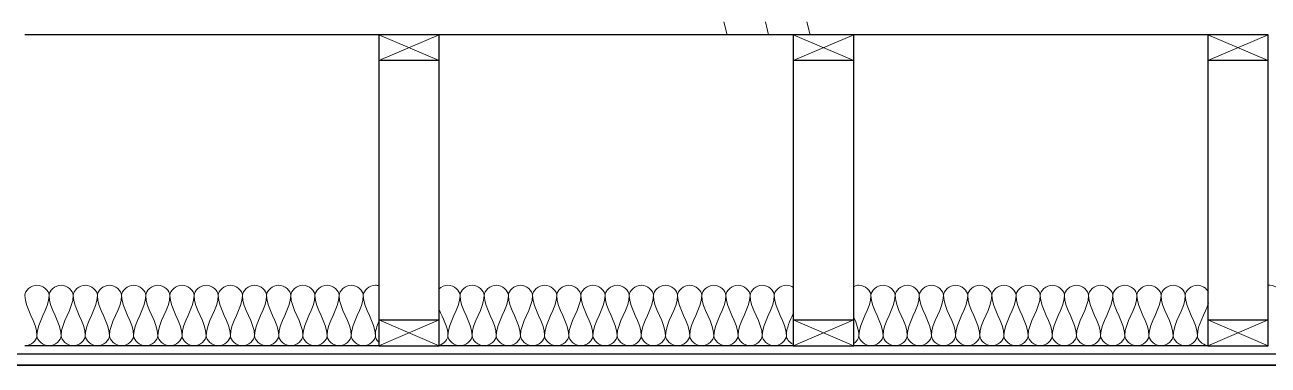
# Model space of a CAD drawing. Header units: inches. Extents: x 6 to 8416, y -388 to 6104.
# Drawn here: x 2813.2 to 2885.2, y 5583.9 to 5603.6 of the extents above; entities that cross this region are included whole.
import ezdxf

# ---------------------------------------------------------------- set-up
doc = ezdxf.new("R2010")
doc.units = ezdxf.units.IN
doc.header["$MEASUREMENT"] = 0
for name, color, linetype, lineweight in [('A-DETL', 90, 'Continuous', 13), ('A-DETL-GENF', 92, 'Continuous', 13), ('A-FLOR', 192, 'Continuous', 18), ('A-FLOR-MCUT', 51, 'Continuous', 25), ('A-FLOR-PATT', 8, 'Continuous', 35)]:
    doc.layers.add(name, color=color, linetype=linetype, lineweight=lineweight)

# ---------------------------------------------------------------- blocks, each defined once
blk = doc.blocks.new('06 Nominal Cut Lumber-Section-AM1 - 2x4 Section-9046868-WALL SECTION - GARAGE')
at = {"layer": 'A-DETL-GENF', "lineweight": 25}
for p, q in [((2.189, 5475.125), (-1.311, 5475.125)), ((-1.311, 5475.125), (-1.311, 5473.625)), ((2.189, 5473.625), (2.189, 5475.125))]:
    blk.add_line(p, q, dxfattribs=at)
at = {"layer": 'A-DETL-GENF'}
for p, q in [((-1.311, 5473.625), (2.189, 5475.125)), ((-1.311, 5475.125), (2.189, 5473.625))]:
    blk.add_line(p, q, dxfattribs=at)
blk = doc.blocks.new('06 Nominal Cut Lumber-Section-AM1 - 2x4 Section-V98-WALL SECTION - GARAGE')
at = {"layer": 'A-DETL-GENF', "lineweight": 25}
for p, q in [((-1.311, 5458.625), (-1.311, 5457.125)), ((2.189, 5457.125), (2.189, 5458.625)), ((-1.311, 5457.125), (2.189, 5457.125))]:
    blk.add_line(p, q, dxfattribs=at)
at = {"layer": 'A-DETL-GENF'}
for p, q in [((-1.311, 5457.125), (2.189, 5458.625)), ((-1.311, 5458.625), (2.189, 5457.125))]:
    blk.add_line(p, q, dxfattribs=at)
blk = doc.blocks.new('06 Nominal Cut Lumber-Top-AM - 4_ W-20150248-WALL SECTION - GARAGE')
at = {"layer": 'A-DETL-GENF', "lineweight": 25}
for p, q in [((2.189, 5473.625), (-1.311, 5473.625)), ((-1.311, 5473.625), (-1.311, 5458.625)), ((2.189, 5458.625), (2.189, 5473.625)), ((-1.311, 5458.625), (2.189, 5458.625))]:
    blk.add_line(p, q, dxfattribs=at)

msp = doc.modelspace()

# ---------------------------------------------------------------- hatches: boundary and pattern name
at = {"layer": 'A-FLOR-PATT', "lineweight": 13}
h = msp.add_hatch(dxfattribs=at)
h.set_pattern_fill('FP_37', color=256, style=0, pattern_type=2)
h.set_pattern_definition([(0, (2876.84, 3038.5), (0, 60), [60, 0, 0, 0]), (284.036, (2917.643, 3050.5), (59.99915, -180.000494), [12.369, -235.017]), (284.036, (2915.243, 3050.5), (59.99915, -180.000494), [12.369, -235.017]), (284.036, (2912.843, 3050.5), (59.99915, -180.000494), [12.369, -235.017]), (284.036, (2881.643, 3062.5), (59.99915, -180.000494), [12.369, -235.017]), (284.036, (2879.243, 3062.5), (59.99915, -180.000494), [12.369, -235.017]), (284.036, (2876.843, 3062.5), (59.99915, -180.000494), [12.369, -235.017]), (284.036, (2899.643, 3074.5), (59.99915, -180.000494), [12.369, -235.017]), (284.036, (2897.243, 3074.5), (59.99915, -180.000494), [12.369, -235.017]), (284.036, (2894.843, 3074.5), (59.99915, -180.000494), [12.369, -235.017]), (284.036, (2917.643, 3086.5), (59.99915, -180.000494), [12.369, -235.017]), (284.036, (2915.243, 3086.5), (59.99915, -180.000494), [12.369, -235.017]), (284.036, (2912.843, 3086.5), (59.99915, -180.000494), [12.369, -235.017]), (284.036, (2881.643, 3098.5), (59.99915, -180.000494), [12.369, -235.017]), (284.036, (2879.243, 3098.5), (59.99915, -180.000494), [12.369, -235.017]), (284.036, (2876.843, 3098.5), (59.99915, -180.000494), [12.369, -235.017]), (0, (2876.84, 3044.5), (0, 60), [60, 0, 0, 0]), (0, (2876.84, 3050.5), (0, 60), [60, 0, 0, 0]), (0, (2876.84, 3056.5), (0, 60), [60, 0, 0, 0]), (0, (2876.84, 3062.5), (0, 60), [60, 0, 0, 0]), (0, (2876.84, 3068.5), (0, 60), [60, 0, 0, 0]), (0, (2876.84, 3074.5), (0, 60), [60, 0, 0, 0]), (0, (2876.84, 3080.5), (0, 60), [60, 0, 0, 0]), (0, (2876.84, 3086.5), (0, 60), [60, 0, 0, 0]), (0, (2876.84, 3092.5), (0, 60), [60, 0, 0, 0])])
h.paths.add_polyline_path([(3008.91421903, 5603), (3008.91421903, 5603.75), (2720.90221903, 5603.75), (2720.90221903, 5603), (3004.57021903, 5603)])

# ---------------------------------------------------------------- linework, layer by layer
at = {"layer": 'A-DETL'}
for points in [[(2814.56421903, 5587.91666667), (2814.56421903, 5588.19165264), (2813.86421903, 5588.80834736), (2813.16421903, 5588.19165264), (2813.16421903, 5587.91666667)], [(2815.96421903, 5587.91666667), (2815.96421903, 5588.19165264), (2815.26421903, 5588.80834736), (2814.56421903, 5588.19165264), (2814.56421903, 5587.91666667)], [(2817.36421903, 5587.91666667), (2817.36421903, 5588.19165264), (2816.66421903, 5588.80834736), (2815.96421903, 5588.19165264), (2815.96421903, 5587.91666667)], [(2818.76421903, 5587.91666667), (2818.76421903, 5588.19165264), (2818.06421903, 5588.80834736), (2817.36421903, 5588.19165264), (2817.36421903, 5587.91666667)], [(2820.16421903, 5587.91666667), (2820.16421903, 5588.19165264), (2819.46421903, 5588.80834736), (2818.76421903, 5588.19165264), (2818.76421903, 5587.91666667)], [(2821.56421903, 5587.91666667), (2821.56421903, 5588.19165264), (2820.86421903, 5588.80834736), (2820.16421903, 5588.19165264), (2820.16421903, 5587.91666667)], [(2822.96421903, 5587.91666667), (2822.96421903, 5588.19165264), (2822.26421903, 5588.80834736), (2821.56421903, 5588.19165264), (2821.56421903, 5587.91666667)], [(2824.36421903, 5587.91666667), (2824.36421903, 5588.19165264), (2823.66421903, 5588.80834736), (2822.96421903, 5588.19165264), (2822.96421903, 5587.91666667)], [(2825.76421903, 5587.91666667), (2825.76421903, 5588.19165264), (2825.06421903, 5588.80834736), (2824.36421903, 5588.19165264), (2824.36421903, 5587.91666667)], [(2827.16421903, 5587.91666667), (2827.16421903, 5588.19165264), (2826.46421903, 5588.80834736), (2825.76421903, 5588.19165264), (2825.76421903, 5587.91666667)], [(2828.56421903, 5587.91666667), (2828.56421903, 5588.19165264), (2827.86421903, 5588.80834736), (2827.16421903, 5588.19165264), (2827.16421903, 5587.91666667)], [(2829.96421903, 5587.91666667), (2829.96421903, 5588.19165264), (2829.26421903, 5588.80834736), (2828.56421903, 5588.19165264), (2828.56421903, 5587.91666667)], [(2831.36421903, 5587.91666667), (2831.36421903, 5588.19165264), (2830.66421903, 5588.80834736), (2829.96421903, 5588.19165264), (2829.96421903, 5587.91666667)], [(2832.76421903, 5587.91666667), (2832.76421903, 5588.19165264), (2832.06421903, 5588.80834736), (2831.36421903, 5588.19165264), (2831.36421903, 5587.91666667)], [(2839.76421903, 5587.91666667), (2839.76421903, 5588.19165264), (2839.06421903, 5588.80834736), (2838.36421903, 5588.19165264), (2838.36421903, 5587.91666667)], [(2841.16421903, 5587.91666667), (2841.16421903, 5588.19165264), (2840.46421903, 5588.80834736), (2839.76421903, 5588.19165264), (2839.76421903, 5587.91666667)], [(2842.56421903, 5587.91666667), (2842.56421903, 5588.19165264), (2841.86421903, 5588.80834736), (2841.16421903, 5588.19165264), (2841.16421903, 5587.91666667)], [(2843.96421903, 5587.91666667), (2843.96421903, 5588.19165264), (2843.26421903, 5588.80834736), (2842.56421903, 5588.19165264), (2842.56421903, 5587.91666667)], [(2845.36421903, 5587.91666667), (2845.36421903, 5588.19165264), (2844.66421903, 5588.80834736), (2843.96421903, 5588.19165264), (2843.96421903, 5587.91666667)], [(2846.76421903, 5587.91666667), (2846.76421903, 5588.19165264), (2846.06421903, 5588.80834736), (2845.36421903, 5588.19165264), (2845.36421903, 5587.91666667)], [(2848.16421903, 5587.91666667), (2848.16421903, 5588.19165264), (2847.46421903, 5588.80834736), (2846.76421903, 5588.19165264), (2846.76421903, 5587.91666667)], [(2849.56421903, 5587.91666667), (2849.56421903, 5588.19165264), (2848.86421903, 5588.80834736), (2848.16421903, 5588.19165264), (2848.16421903, 5587.91666667)], [(2850.96421903, 5587.91666667), (2850.96421903, 5588.19165264), (2850.26421903, 5588.80834736), (2849.56421903, 5588.19165264), (2849.56421903, 5587.91666667)], [(2852.36421903, 5587.91666667), (2852.36421903, 5588.19165264), (2851.66421903, 5588.80834736), (2850.96421903, 5588.19165264), (2850.96421903, 5587.91666667)], [(2853.76421903, 5587.91666667), (2853.76421903, 5588.19165264), (2853.06421903, 5588.80834736), (2852.36421903, 5588.19165264), (2852.36421903, 5587.91666667)], [(2855.16421903, 5587.91666667), (2855.16421903, 5588.19165264), (2854.46421903, 5588.80834736), (2853.76421903, 5588.19165264), (2853.76421903, 5587.91666667)], [(2856.56421903, 5587.91666667), (2856.56421903, 5588.19165264), (2855.86421903, 5588.80834736), (2855.16421903, 5588.19165264), (2855.16421903, 5587.91666667)], [(2863.56421903, 5587.91666667), (2863.56421903, 5588.19165264), (2862.86421903, 5588.80834736), (2862.16421903, 5588.19165264), (2862.16421903, 5587.91666667)], [(2864.96421903, 5587.91666667), (2864.96421903, 5588.19165264), (2864.26421903, 5588.80834736), (2863.56421903, 5588.19165264), (2863.56421903, 5587.91666667)], [(2866.36421903, 5587.91666667), (2866.36421903, 5588.19165264), (2865.66421903, 5588.80834736), (2864.96421903, 5588.19165264), (2864.96421903, 5587.91666667)], [(2867.76421903, 5587.91666667), (2867.76421903, 5588.19165264), (2867.06421903, 5588.80834736), (2866.36421903, 5588.19165264), (2866.36421903, 5587.91666667)], [(2869.16421903, 5587.91666667), (2869.16421903, 5588.19165264), (2868.46421903, 5588.80834736), (2867.76421903, 5588.19165264), (2867.76421903, 5587.91666667)], [(2870.56421903, 5587.91666667), (2870.56421903, 5588.19165264), (2869.86421903, 5588.80834736), (2869.16421903, 5588.19165264), (2869.16421903, 5587.91666667)], [(2871.96421903, 5587.91666667), (2871.96421903, 5588.19165264), (2871.26421903, 5588.80834736), (2870.56421903, 5588.19165264), (2870.56421903, 5587.91666667)], [(2873.36421903, 5587.91666667), (2873.36421903, 5588.19165264), (2872.66421903, 5588.80834736), (2871.96421903, 5588.19165264), (2871.96421903, 5587.91666667)], [(2874.76421903, 5587.91666667), (2874.76421903, 5588.19165264), (2874.06421903, 5588.80834736), (2873.36421903, 5588.19165264), (2873.36421903, 5587.91666667)], [(2876.16421903, 5587.91666667), (2876.16421903, 5588.19165264), (2875.46421903, 5588.80834736), (2874.76421903, 5588.19165264), (2874.76421903, 5587.91666667)], [(2877.56421903, 5587.91666667), (2877.56421903, 5588.19165264), (2876.86421903, 5588.80834736), (2876.16421903, 5588.19165264), (2876.16421903, 5587.91666667)], [(2878.96421903, 5587.91666667), (2878.96421903, 5588.19165264), (2878.26421903, 5588.80834736), (2877.56421903, 5588.19165264), (2877.56421903, 5587.91666667)], [(2880.36421903, 5587.91666667), (2880.36421903, 5588.19165264), (2879.66421903, 5588.80834736), (2878.96421903, 5588.19165264), (2878.96421903, 5587.91666667)], [(2813.16421903, 5587.91666667), (2813.16421903, 5587.11495168), (2813.86421903, 5586.38504832), (2813.86421903, 5585.58333333)], [(2813.86421903, 5585.58333333), (2813.86421903, 5586.38504832), (2814.56421903, 5587.11495168), (2814.56421903, 5587.91666667)], [(2814.56421903, 5587.91666667), (2814.56421903, 5587.11495168), (2815.26421903, 5586.38504832), (2815.26421903, 5585.58333333)], [(2815.26421903, 5585.58333333), (2815.26421903, 5586.38504832), (2815.96421903, 5587.11495168), (2815.96421903, 5587.91666667)], [(2815.96421903, 5587.91666667), (2815.96421903, 5587.11495168), (2816.66421903, 5586.38504832), (2816.66421903, 5585.58333333)], [(2816.66421903, 5585.58333333), (2816.66421903, 5586.38504832), (2817.36421903, 5587.11495168), (2817.36421903, 5587.91666667)], [(2817.36421903, 5587.91666667), (2817.36421903, 5587.11495168), (2818.06421903, 5586.38504832), (2818.06421903, 5585.58333333)], [(2818.06421903, 5585.58333333), (2818.06421903, 5586.38504832), (2818.76421903, 5587.11495168), (2818.76421903, 5587.91666667)], [(2818.76421903, 5587.91666667), (2818.76421903, 5587.11495168), (2819.46421903, 5586.38504832), (2819.46421903, 5585.58333333)], [(2819.46421903, 5585.58333333), (2819.46421903, 5586.38504832), (2820.16421903, 5587.11495168), (2820.16421903, 5587.91666667)], [(2820.16421903, 5587.91666667), (2820.16421903, 5587.11495168), (2820.86421903, 5586.38504832), (2820.86421903, 5585.58333333)], [(2820.86421903, 5585.58333333), (2820.86421903, 5586.38504832), (2821.56421903, 5587.11495168), (2821.56421903, 5587.91666667)], [(2821.56421903, 5587.91666667), (2821.56421903, 5587.11495168), (2822.26421903, 5586.38504832), (2822.26421903, 5585.58333333)], [(2822.26421903, 5585.58333333), (2822.26421903, 5586.38504832), (2822.96421903, 5587.11495168), (2822.96421903, 5587.91666667)], [(2822.96421903, 5587.91666667), (2822.96421903, 5587.11495168), (2823.66421903, 5586.38504832), (2823.66421903, 5585.58333333)], [(2823.66421903, 5585.58333333), (2823.66421903, 5586.38504832), (2824.36421903, 5587.11495168), (2824.36421903, 5587.91666667)], [(2824.36421903, 5587.91666667), (2824.36421903, 5587.11495168), (2825.06421903, 5586.38504832), (2825.06421903, 5585.58333333)], [(2825.06421903, 5585.58333333), (2825.06421903, 5586.38504832), (2825.76421903, 5587.11495168), (2825.76421903, 5587.91666667)], [(2825.76421903, 5587.91666667), (2825.76421903, 5587.11495168), (2826.46421903, 5586.38504832), (2826.46421903, 5585.58333333)], [(2826.46421903, 5585.58333333), (2826.46421903, 5586.38504832), (2827.16421903, 5587.11495168), (2827.16421903, 5587.91666667)], [(2827.16421903, 5587.91666667), (2827.16421903, 5587.11495168), (2827.86421903, 5586.38504832), (2827.86421903, 5585.58333333)], [(2827.86421903, 5585.58333333), (2827.86421903, 5586.38504832), (2828.56421903, 5587.11495168), (2828.56421903, 5587.91666667)], [(2828.56421903, 5587.91666667), (2828.56421903, 5587.11495168), (2829.26421903, 5586.38504832), (2829.26421903, 5585.58333333)], [(2829.26421903, 5585.58333333), (2829.26421903, 5586.38504832), (2829.96421903, 5587.11495168), (2829.96421903, 5587.91666667)], [(2829.96421903, 5587.91666667), (2829.96421903, 5587.11495168), (2830.66421903, 5586.38504832), (2830.66421903, 5585.58333333)], [(2830.66421903, 5585.58333333), (2830.66421903, 5586.38504832), (2831.36421903, 5587.11495168), (2831.36421903, 5587.91666667)], [(2831.36421903, 5587.91666667), (2831.36421903, 5587.11495168), (2832.06421903, 5586.38504832), (2832.06421903, 5585.58333333)], [(2832.06421903, 5585.58333333), (2832.06421903, 5586.38504832), (2832.76421903, 5587.11495168), (2832.76421903, 5587.91666667)], [(2832.76421903, 5587.91666667), (2832.76421903, 5587.11495168), (2833.46421903, 5586.38504832), (2833.46421903, 5585.58333333)], [(2837.66421903, 5585.58333333), (2837.66421903, 5586.38504832), (2838.36421903, 5587.11495168), (2838.36421903, 5587.91666667)], [(2838.36421903, 5587.91666667), (2838.36421903, 5587.11495168), (2839.06421903, 5586.38504832), (2839.06421903, 5585.58333333)], [(2839.06421903, 5585.58333333), (2839.06421903, 5586.38504832), (2839.76421903, 5587.11495168), (2839.76421903, 5587.91666667)], [(2839.76421903, 5587.91666667), (2839.76421903, 5587.11495168), (2840.46421903, 5586.38504832), (2840.46421903, 5585.58333333)], [(2840.46421903, 5585.58333333), (2840.46421903, 5586.38504832), (2841.16421903, 5587.11495168), (2841.16421903, 5587.91666667)], [(2841.16421903, 5587.91666667), (2841.16421903, 5587.11495168), (2841.86421903, 5586.38504832), (2841.86421903, 5585.58333333)], [(2841.86421903, 5585.58333333), (2841.86421903, 5586.38504832), (2842.56421903, 5587.11495168), (2842.56421903, 5587.91666667)], [(2842.56421903, 5587.91666667), (2842.56421903, 5587.11495168), (2843.26421903, 5586.38504832), (2843.26421903, 5585.58333333)], [(2843.26421903, 5585.58333333), (2843.26421903, 5586.38504832), (2843.96421903, 5587.11495168), (2843.96421903, 5587.91666667)], [(2843.96421903, 5587.91666667), (2843.96421903, 5587.11495168), (2844.66421903, 5586.38504832), (2844.66421903, 5585.58333333)], [(2844.66421903, 5585.58333333), (2844.66421903, 5586.38504832), (2845.36421903, 5587.11495168), (2845.36421903, 5587.91666667)], [(2845.36421903, 5587.91666667), (2845.36421903, 5587.11495168), (2846.06421903, 5586.38504832), (2846.06421903, 5585.58333333)], [(2846.06421903, 5585.58333333), (2846.06421903, 5586.38504832), (2846.76421903, 5587.11495168), (2846.76421903, 5587.91666667)], [(2846.76421903, 5587.91666667), (2846.76421903, 5587.11495168), (2847.46421903, 5586.38504832), (2847.46421903, 5585.58333333)], [(2847.46421903, 5585.58333333), (2847.46421903, 5586.38504832), (2848.16421903, 5587.11495168), (2848.16421903, 5587.91666667)], [(2848.16421903, 5587.91666667), (2848.16421903, 5587.11495168), (2848.86421903, 5586.38504832), (2848.86421903, 5585.58333333)], [(2848.86421903, 5585.58333333), (2848.86421903, 5586.38504832), (2849.56421903, 5587.11495168), (2849.56421903, 5587.91666667)], [(2849.56421903, 5587.91666667), (2849.56421903, 5587.11495168), (2850.26421903, 5586.38504832), (2850.26421903, 5585.58333333)], [(2850.26421903, 5585.58333333), (2850.26421903, 5586.38504832), (2850.96421903, 5587.11495168), (2850.96421903, 5587.91666667)], [(2850.96421903, 5587.91666667), (2850.96421903, 5587.11495168), (2851.66421903, 5586.38504832), (2851.66421903, 5585.58333333)], [(2851.66421903, 5585.58333333), (2851.66421903, 5586.38504832), (2852.36421903, 5587.11495168), (2852.36421903, 5587.91666667)], [(2852.36421903, 5587.91666667), (2852.36421903, 5587.11495168), (2853.06421903, 5586.38504832), (2853.06421903, 5585.58333333)], [(2853.06421903, 5585.58333333), (2853.06421903, 5586.38504832), (2853.76421903, 5587.11495168), (2853.76421903, 5587.91666667)], [(2853.76421903, 5587.91666667), (2853.76421903, 5587.11495168), (2854.46421903, 5586.38504832), (2854.46421903, 5585.58333333)], [(2854.46421903, 5585.58333333), (2854.46421903, 5586.38504832), (2855.16421903, 5587.11495168), (2855.16421903, 5587.91666667)], [(2855.16421903, 5587.91666667), (2855.16421903, 5587.11495168), (2855.86421903, 5586.38504832), (2855.86421903, 5585.58333333)], [(2855.86421903, 5585.58333333), (2855.86421903, 5586.38504832), (2856.56421903, 5587.11495168), (2856.56421903, 5587.91666667)], [(2856.56421903, 5587.91666667), (2856.56421903, 5587.11495168), (2857.26421903, 5586.38504832), (2857.26421903, 5585.58333333)], [(2861.46421903, 5585.58333333), (2861.46421903, 5586.38504832), (2862.16421903, 5587.11495168), (2862.16421903, 5587.91666667)], [(2862.16421903, 5587.91666667), (2862.16421903, 5587.11495168), (2862.86421903, 5586.38504832), (2862.86421903, 5585.58333333)], [(2862.86421903, 5585.58333333), (2862.86421903, 5586.38504832), (2863.56421903, 5587.11495168), (2863.56421903, 5587.91666667)], [(2863.56421903, 5587.91666667), (2863.56421903, 5587.11495168), (2864.26421903, 5586.38504832), (2864.26421903, 5585.58333333)], [(2864.26421903, 5585.58333333), (2864.26421903, 5586.38504832), (2864.96421903, 5587.11495168), (2864.96421903, 5587.91666667)], [(2864.96421903, 5587.91666667), (2864.96421903, 5587.11495168), (2865.66421903, 5586.38504832), (2865.66421903, 5585.58333333)], [(2865.66421903, 5585.58333333), (2865.66421903, 5586.38504832), (2866.36421903, 5587.11495168), (2866.36421903, 5587.91666667)], [(2866.36421903, 5587.91666667), (2866.36421903, 5587.11495168), (2867.06421903, 5586.38504832), (2867.06421903, 5585.58333333)], [(2867.06421903, 5585.58333333), (2867.06421903, 5586.38504832), (2867.76421903, 5587.11495168), (2867.76421903, 5587.91666667)], [(2867.76421903, 5587.91666667), (2867.76421903, 5587.11495168), (2868.46421903, 5586.38504832), (2868.46421903, 5585.58333333)], [(2868.46421903, 5585.58333333), (2868.46421903, 5586.38504832), (2869.16421903, 5587.11495168), (2869.16421903, 5587.91666667)], [(2869.16421903, 5587.91666667), (2869.16421903, 5587.11495168), (2869.86421903, 5586.38504832), (2869.86421903, 5585.58333333)], [(2869.86421903, 5585.58333333), (2869.86421903, 5586.38504832), (2870.56421903, 5587.11495168), (2870.56421903, 5587.91666667)], [(2870.56421903, 5587.91666667), (2870.56421903, 5587.11495168), (2871.26421903, 5586.38504832), (2871.26421903, 5585.58333333)], [(2871.26421903, 5585.58333333), (2871.26421903, 5586.38504832), (2871.96421903, 5587.11495168), (2871.96421903, 5587.91666667)], [(2871.96421903, 5587.91666667), (2871.96421903, 5587.11495168), (2872.66421903, 5586.38504832), (2872.66421903, 5585.58333333)], [(2872.66421903, 5585.58333333), (2872.66421903, 5586.38504832), (2873.36421903, 5587.11495168), (2873.36421903, 5587.91666667)], [(2873.36421903, 5587.91666667), (2873.36421903, 5587.11495168), (2874.06421903, 5586.38504832), (2874.06421903, 5585.58333333)], [(2874.06421903, 5585.58333333), (2874.06421903, 5586.38504832), (2874.76421903, 5587.11495168), (2874.76421903, 5587.91666667)], [(2874.76421903, 5587.91666667), (2874.76421903, 5587.11495168), (2875.46421903, 5586.38504832), (2875.46421903, 5585.58333333)], [(2875.46421903, 5585.58333333), (2875.46421903, 5586.38504832), (2876.16421903, 5587.11495168), (2876.16421903, 5587.91666667)], [(2876.16421903, 5587.91666667), (2876.16421903, 5587.11495168), (2876.86421903, 5586.38504832), (2876.86421903, 5585.58333333)], [(2876.86421903, 5585.58333333), (2876.86421903, 5586.38504832), (2877.56421903, 5587.11495168), (2877.56421903, 5587.91666667)], [(2877.56421903, 5587.91666667), (2877.56421903, 5587.11495168), (2878.26421903, 5586.38504832), (2878.26421903, 5585.58333333)], [(2878.26421903, 5585.58333333), (2878.26421903, 5586.38504832), (2878.96421903, 5587.11495168), (2878.96421903, 5587.91666667)], [(2878.96421903, 5587.91666667), (2878.96421903, 5587.11495168), (2879.66421903, 5586.38504832), (2879.66421903, 5585.58333333)], [(2879.66421903, 5585.58333333), (2879.66421903, 5586.38504832), (2880.36421903, 5587.11495168), (2880.36421903, 5587.91666667)], [(2880.36421903, 5587.91666667), (2880.36421903, 5587.11495168), (2881.06421903, 5586.38504832), (2881.06421903, 5585.58333333)], [(2881.06421903, 5585.58333333), (2881.06421903, 5586.23779454), (2881.53069133, 5586.84440128), (2881.7020485, 5587.4812833)], [(2837.16302073, 5587.09129608), (2837.36996713, 5586.59273307), (2837.66421903, 5586.10312656), (2837.66421903, 5585.58333333)], [(2857.26421903, 5585.58333333), (2857.26421903, 5586.02383607), (2857.47554616, 5586.44265918), (2857.66597281, 5586.86362642)], [(2861.16597281, 5586.63637358), (2861.32212266, 5586.29118044), (2861.46421903, 5585.94454558), (2861.46421903, 5585.58333333)], [(2833.46421903, 5585.58333333), (2833.46421903, 5585.86525509), (2833.55077862, 5586.13829686), (2833.66302073, 5586.40870392)], [(2813.86421903, 5585.58333333), (2813.86421903, 5585.30834736), (2813.51421903, 5585), (2813.16421903, 5585)], [(2815.26421903, 5585.58333333), (2815.26421903, 5585.30834736), (2814.56421903, 5584.69165264), (2813.86421903, 5585.30834736), (2813.86421903, 5585.58333333)], [(2816.66421903, 5585.58333333), (2816.66421903, 5585.30834736), (2815.96421903, 5584.69165264), (2815.26421903, 5585.30834736), (2815.26421903, 5585.58333333)], [(2818.06421903, 5585.58333333), (2818.06421903, 5585.30834736), (2817.36421903, 5584.69165264), (2816.66421903, 5585.30834736), (2816.66421903, 5585.58333333)], [(2819.46421903, 5585.58333333), (2819.46421903, 5585.30834736), (2818.76421903, 5584.69165264), (2818.06421903, 5585.30834736), (2818.06421903, 5585.58333333)], [(2820.86421903, 5585.58333333), (2820.86421903, 5585.30834736), (2820.16421903, 5584.69165264), (2819.46421903, 5585.30834736), (2819.46421903, 5585.58333333)], [(2822.26421903, 5585.58333333), (2822.26421903, 5585.30834736), (2821.56421903, 5584.69165264), (2820.86421903, 5585.30834736), (2820.86421903, 5585.58333333)], [(2823.66421903, 5585.58333333), (2823.66421903, 5585.30834736), (2822.96421903, 5584.69165264), (2822.26421903, 5585.30834736), (2822.26421903, 5585.58333333)], [(2825.06421903, 5585.58333333), (2825.06421903, 5585.30834736), (2824.36421903, 5584.69165264), (2823.66421903, 5585.30834736), (2823.66421903, 5585.58333333)], [(2826.46421903, 5585.58333333), (2826.46421903, 5585.30834736), (2825.76421903, 5584.69165264), (2825.06421903, 5585.30834736), (2825.06421903, 5585.58333333)], [(2827.86421903, 5585.58333333), (2827.86421903, 5585.30834736), (2827.16421903, 5584.69165264), (2826.46421903, 5585.30834736), (2826.46421903, 5585.58333333)], [(2829.26421903, 5585.58333333), (2829.26421903, 5585.30834736), (2828.56421903, 5584.69165264), (2827.86421903, 5585.30834736), (2827.86421903, 5585.58333333)], [(2830.66421903, 5585.58333333), (2830.66421903, 5585.30834736), (2829.96421903, 5584.69165264), (2829.26421903, 5585.30834736), (2829.26421903, 5585.58333333)], [(2832.06421903, 5585.58333333), (2832.06421903, 5585.30834736), (2831.36421903, 5584.69165264), (2830.66421903, 5585.30834736), (2830.66421903, 5585.58333333)], [(2833.46421903, 5585.58333333), (2833.46421903, 5585.30834736), (2832.76421903, 5584.69165264), (2832.06421903, 5585.30834736), (2832.06421903, 5585.58333333)], [(2833.65021087, 5585.21793881), (2833.53736189, 5585.32494574), (2833.46421903, 5585.45762546), (2833.46421903, 5585.58333333)], [(2837.66421903, 5585.58333333), (2837.66421903, 5585.3654873), (2837.44456141, 5585.12670389), (2837.17926066, 5585.0368753)], [(2839.06421903, 5585.58333333), (2839.06421903, 5585.30834736), (2838.36421903, 5584.69165264), (2837.66421903, 5585.30834736), (2837.66421903, 5585.58333333)], [(2840.46421903, 5585.58333333), (2840.46421903, 5585.30834736), (2839.76421903, 5584.69165264), (2839.06421903, 5585.30834736), (2839.06421903, 5585.58333333)], [(2841.86421903, 5585.58333333), (2841.86421903, 5585.30834736), (2841.16421903, 5584.69165264), (2840.46421903, 5585.30834736), (2840.46421903, 5585.58333333)], [(2843.26421903, 5585.58333333), (2843.26421903, 5585.30834736), (2842.56421903, 5584.69165264), (2841.86421903, 5585.30834736), (2841.86421903, 5585.58333333)], [(2844.66421903, 5585.58333333), (2844.66421903, 5585.30834736), (2843.96421903, 5584.69165264), (2843.26421903, 5585.30834736), (2843.26421903, 5585.58333333)], [(2846.06421903, 5585.58333333), (2846.06421903, 5585.30834736), (2845.36421903, 5584.69165264), (2844.66421903, 5585.30834736), (2844.66421903, 5585.58333333)], [(2847.46421903, 5585.58333333), (2847.46421903, 5585.30834736), (2846.76421903, 5584.69165264), (2846.06421903, 5585.30834736), (2846.06421903, 5585.58333333)], [(2848.86421903, 5585.58333333), (2848.86421903, 5585.30834736), (2848.16421903, 5584.69165264), (2847.46421903, 5585.30834736), (2847.46421903, 5585.58333333)], [(2850.26421903, 5585.58333333), (2850.26421903, 5585.30834736), (2849.56421903, 5584.69165264), (2848.86421903, 5585.30834736), (2848.86421903, 5585.58333333)], [(2851.66421903, 5585.58333333), (2851.66421903, 5585.30834736), (2850.96421903, 5584.69165264), (2850.26421903, 5585.30834736), (2850.26421903, 5585.58333333)], [(2853.06421903, 5585.58333333), (2853.06421903, 5585.30834736), (2852.36421903, 5584.69165264), (2851.66421903, 5585.30834736), (2851.66421903, 5585.58333333)], [(2854.46421903, 5585.58333333), (2854.46421903, 5585.30834736), (2853.76421903, 5584.69165264), (2853.06421903, 5585.30834736), (2853.06421903, 5585.58333333)], [(2855.86421903, 5585.58333333), (2855.86421903, 5585.30834736), (2855.16421903, 5584.69165264), (2854.46421903, 5585.30834736), (2854.46421903, 5585.58333333)], [(2857.26421903, 5585.58333333), (2857.26421903, 5585.30834736), (2856.56421903, 5584.69165264), (2855.86421903, 5585.30834736), (2855.86421903, 5585.58333333)], [(2857.64754444, 5585.0795204), (2857.43003957, 5585.18897549), (2857.26421903, 5585.39405728), (2857.26421903, 5585.58333333)], [(2861.46421903, 5585.58333333), (2861.46421903, 5585.42262725), (2861.34467948, 5585.25052686), (2861.17546115, 5585.13523799)], [(2862.86421903, 5585.58333333), (2862.86421903, 5585.30834736), (2862.16421903, 5584.69165264), (2861.46421903, 5585.30834736), (2861.46421903, 5585.58333333)], [(2864.26421903, 5585.58333333), (2864.26421903, 5585.30834736), (2863.56421903, 5584.69165264), (2862.86421903, 5585.30834736), (2862.86421903, 5585.58333333)], [(2865.66421903, 5585.58333333), (2865.66421903, 5585.30834736), (2864.96421903, 5584.69165264), (2864.26421903, 5585.30834736), (2864.26421903, 5585.58333333)], [(2867.06421903, 5585.58333333), (2867.06421903, 5585.30834736), (2866.36421903, 5584.69165264), (2865.66421903, 5585.30834736), (2865.66421903, 5585.58333333)], [(2868.46421903, 5585.58333333), (2868.46421903, 5585.30834736), (2867.76421903, 5584.69165264), (2867.06421903, 5585.30834736), (2867.06421903, 5585.58333333)], [(2869.86421903, 5585.58333333), (2869.86421903, 5585.30834736), (2869.16421903, 5584.69165264), (2868.46421903, 5585.30834736), (2868.46421903, 5585.58333333)], [(2871.26421903, 5585.58333333), (2871.26421903, 5585.30834736), (2870.56421903, 5584.69165264), (2869.86421903, 5585.30834736), (2869.86421903, 5585.58333333)], [(2872.66421903, 5585.58333333), (2872.66421903, 5585.30834736), (2871.96421903, 5584.69165264), (2871.26421903, 5585.30834736), (2871.26421903, 5585.58333333)], [(2874.06421903, 5585.58333333), (2874.06421903, 5585.30834736), (2873.36421903, 5584.69165264), (2872.66421903, 5585.30834736), (2872.66421903, 5585.58333333)], [(2875.46421903, 5585.58333333), (2875.46421903, 5585.30834736), (2874.76421903, 5584.69165264), (2874.06421903, 5585.30834736), (2874.06421903, 5585.58333333)], [(2876.86421903, 5585.58333333), (2876.86421903, 5585.30834736), (2876.16421903, 5584.69165264), (2875.46421903, 5585.30834736), (2875.46421903, 5585.58333333)], [(2878.26421903, 5585.58333333), (2878.26421903, 5585.30834736), (2877.56421903, 5584.69165264), (2876.86421903, 5585.30834736), (2876.86421903, 5585.58333333)], [(2879.66421903, 5585.58333333), (2879.66421903, 5585.30834736), (2878.96421903, 5584.69165264), (2878.26421903, 5585.30834736), (2878.26421903, 5585.58333333)], [(2881.06421903, 5585.58333333), (2881.06421903, 5585.30834736), (2880.36421903, 5584.69165264), (2879.66421903, 5585.30834736), (2879.66421903, 5585.58333333)], [(2881.65552064, 5585.00960205), (2881.3452698, 5585.06371206), (2881.06421903, 5585.33691733), (2881.06421903, 5585.58333333)]]:
    msp.add_open_spline(points, degree=3, dxfattribs=at)
for points, knots in [([(2833.67926066, 5588.4631247), (2833.60967357, 5588.4866863), (2833.1869463, 5588.56407218), (2832.76421903, 5588.19165264), (2832.76421903, 5587.91666667)], [1.120351004, 1.120351004, 1.120351004, 1.120351004, 1.4142135624, 2.8284271247, 2.8284271247, 2.8284271247, 2.8284271247]), ([(2838.36421903, 5587.91666667), (2838.36421903, 5588.19165264), (2837.82421903, 5588.66738857), (2837.28421903, 5588.40913192), (2837.15021087, 5588.28206119)], [0, 0, 0, 0, 1.4142135624, 2.1819294962, 2.1819294962, 2.1819294962, 2.1819294962]), ([(2857.67546115, 5588.36476201), (2857.55512812, 5588.4467452), (2857.05967357, 5588.62814436), (2856.56421903, 5588.19165264), (2856.56421903, 5587.91666667)], [0.8264884455, 0.8264884455, 0.8264884455, 0.8264884455, 1.4142135624, 2.8284271247, 2.8284271247, 2.8284271247, 2.8284271247]), ([(2862.16421903, 5587.91666667), (2862.16421903, 5588.19165264), (2861.70512812, 5588.59610827), (2861.24603721, 5588.47004418), (2861.14754444, 5588.4204796)], [0, 0, 0, 0, 1.4142135624, 1.8550074, 1.8550074, 1.8550074, 1.8550074]), ([(2881.71354148, 5588.10637678), (2881.60421903, 5588.31650186), (2880.98421903, 5588.73786797), (2880.36421903, 5588.19165264), (2880.36421903, 5587.91666667)], [0.3232488143, 0.3232488143, 0.3232488143, 0.3232488143, 1.4142135624, 2.8284271247, 2.8284271247, 2.8284271247, 2.8284271247]), ([(2885.96421903, 5587.91666667), (2885.96421903, 5588.19165264), (2885.57785539, 5588.53203609), (2885.19149176, 5588.49667158), (2885.15552064, 5588.49039795)], [0, 0, 0, 0, 1.4142135624, 1.5611448416, 1.5611448416, 1.5611448416, 1.5611448416])]:
    msp.add_open_spline(points, degree=3, knots=knots, dxfattribs=at)
at = {"layer": 'A-FLOR', "lineweight": 35}
msp.add_line((2720.90221903, 5583.875), (3002.16421903, 5583.875), dxfattribs=at)
at = {"layer": 'A-FLOR-MCUT'}
for p, q in [((2833.66421903, 5603), (2813.16421903, 5603)), ((2857.66421903, 5603), (2837.16421903, 5603)), ((2881.66421903, 5603), (2861.16421903, 5603)), ((3002.16421903, 5584.5), (2720.90221903, 5584.5)), ((2833.66421903, 5585), (2813.16421903, 5585)), ((2857.66421903, 5585), (2837.16421903, 5585)), ((2881.66421903, 5585), (2861.16421903, 5585))]:
    msp.add_line(p, q, dxfattribs=at)

# ---------------------------------------------------------------- block references
at = {"layer": 'A-DETL-GENF'}
for name, p in [('06 Nominal Cut Lumber-Section-AM1 - 2x4 Section-9046868-WALL SECTION - GARAGE', (2834.97499582, 127.875)), ('06 Nominal Cut Lumber-Section-AM1 - 2x4 Section-9046868-WALL SECTION - GARAGE', (2858.97499582, 127.875)), ('06 Nominal Cut Lumber-Section-AM1 - 2x4 Section-9046868-WALL SECTION - GARAGE', (2882.97499582, 127.875)), ('06 Nominal Cut Lumber-Top-AM - 4_ W-20150248-WALL SECTION - GARAGE', (2834.97499582, 127.875)), ('06 Nominal Cut Lumber-Top-AM - 4_ W-20150248-WALL SECTION - GARAGE', (2858.97499582, 127.875)), ('06 Nominal Cut Lumber-Top-AM - 4_ W-20150248-WALL SECTION - GARAGE', (2882.97499582, 127.875)), ('06 Nominal Cut Lumber-Section-AM1 - 2x4 Section-V98-WALL SECTION - GARAGE', (2834.97499582, 127.875)), ('06 Nominal Cut Lumber-Section-AM1 - 2x4 Section-V98-WALL SECTION - GARAGE', (2858.97499582, 127.875)), ('06 Nominal Cut Lumber-Section-AM1 - 2x4 Section-V98-WALL SECTION - GARAGE', (2882.97499582, 127.875))]:
    msp.add_blockref(name, p, dxfattribs=at)

doc.saveas('drawing.dxf')
